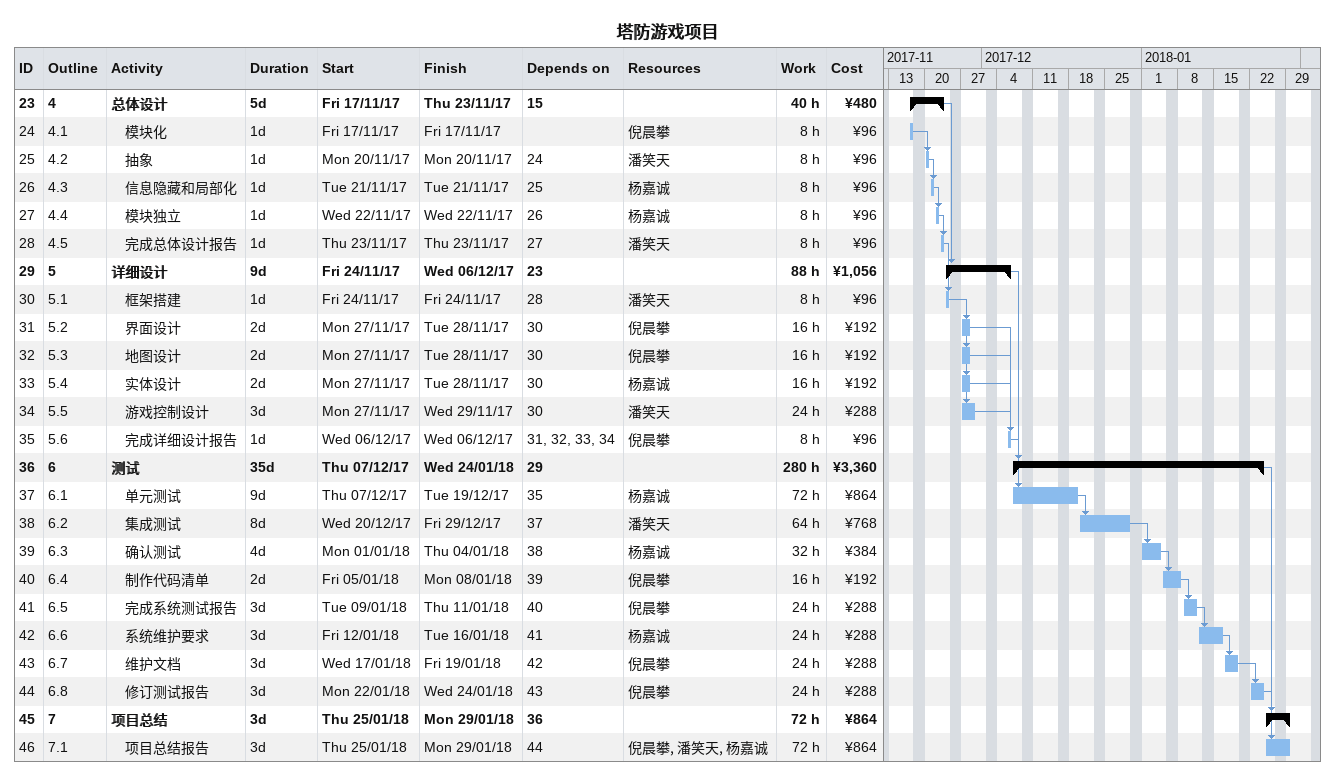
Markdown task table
塔防游戏项目

| ID | WBS | Task | Duration | Start | Finish | Predecessors | Resources | Work (h) | Cost (¥) |
|---|---|---|---|---|---|---|---|---|---|
| 23 | 4 | **总体设计** | 5d | 2017-11-17 | 2017-11-23 | 15 |  | 40 | 480 |
| 24 | 4.1 | 模块化 | 1d | 2017-11-17 | 2017-11-17 |  | 倪晨攀 | 8 | 96 |
| 25 | 4.2 | 抽象 | 1d | 2017-11-20 | 2017-11-20 | 24 | 潘笑天 | 8 | 96 |
| 26 | 4.3 | 信息隐藏和局部化 | 1d | 2017-11-21 | 2017-11-21 | 25 | 杨嘉诚 | 8 | 96 |
| 27 | 4.4 | 模块独立 | 1d | 2017-11-22 | 2017-11-22 | 26 | 杨嘉诚 | 8 | 96 |
| 28 | 4.5 | 完成总体设计报告 | 1d | 2017-11-23 | 2017-11-23 | 27 | 潘笑天 | 8 | 96 |
| 29 | 5 | **详细设计** | 9d | 2017-11-24 | 2017-12-06 | 23 |  | 88 | 1056 |
| 30 | 5.1 | 框架搭建 | 1d | 2017-11-24 | 2017-11-24 | 28 | 潘笑天 | 8 | 96 |
| 31 | 5.2 | 界面设计 | 2d | 2017-11-27 | 2017-11-28 | 30 | 倪晨攀 | 16 | 192 |
| 32 | 5.3 | 地图设计 | 2d | 2017-11-27 | 2017-11-28 | 30 | 倪晨攀 | 16 | 192 |
| 33 | 5.4 | 实体设计 | 2d | 2017-11-27 | 2017-11-28 | 30 | 杨嘉诚 | 16 | 192 |
| 34 | 5.5 | 游戏控制设计 | 3d | 2017-11-27 | 2017-11-29 | 30 | 潘笑天 | 24 | 288 |
| 35 | 5.6 | 完成详细设计报告 | 1d | 2017-12-06 | 2017-12-06 | 31, 32, 33, 34 | 倪晨攀 | 8 | 96 |
| 36 | 6 | **测试** | 35d | 2017-12-07 | 2018-01-24 | 29 |  | 280 | 3360 |
| 37 | 6.1 | 单元测试 | 9d | 2017-12-07 | 2017-12-19 | 35 | 杨嘉诚 | 72 | 864 |
| 38 | 6.2 | 集成测试 | 8d | 2017-12-20 | 2017-12-29 | 37 | 潘笑天 | 64 | 768 |
| 39 | 6.3 | 确认测试 | 4d | 2018-01-01 | 2018-01-04 | 38 | 杨嘉诚 | 32 | 384 |
| 40 | 6.4 | 制作代码清单 | 2d | 2018-01-05 | 2018-01-08 | 39 | 倪晨攀 | 16 | 192 |
| 41 | 6.5 | 完成系统测试报告 | 3d | 2018-01-09 | 2018-01-11 | 40 | 倪晨攀 | 24 | 288 |
| 42 | 6.6 | 系统维护要求 | 3d | 2018-01-12 | 2018-01-16 | 41 | 杨嘉诚 | 24 | 288 |
| 43 | 6.7 | 维护文档 | 3d | 2018-01-17 | 2018-01-19 | 42 | 倪晨攀 | 24 | 288 |
| 44 | 6.8 | 修订测试报告 | 3d | 2018-01-22 | 2018-01-24 | 43 | 倪晨攀 | 24 | 288 |
| 45 | 7 | **项目总结** | 3d | 2018-01-25 | 2018-01-29 | 36 |  | 72 | 864 |
| 46 | 7.1 | 项目总结报告 | 3d | 2018-01-25 | 2018-01-29 | 44 | 倪晨攀, 潘笑天, 杨嘉诚 | 72 | 864 |
